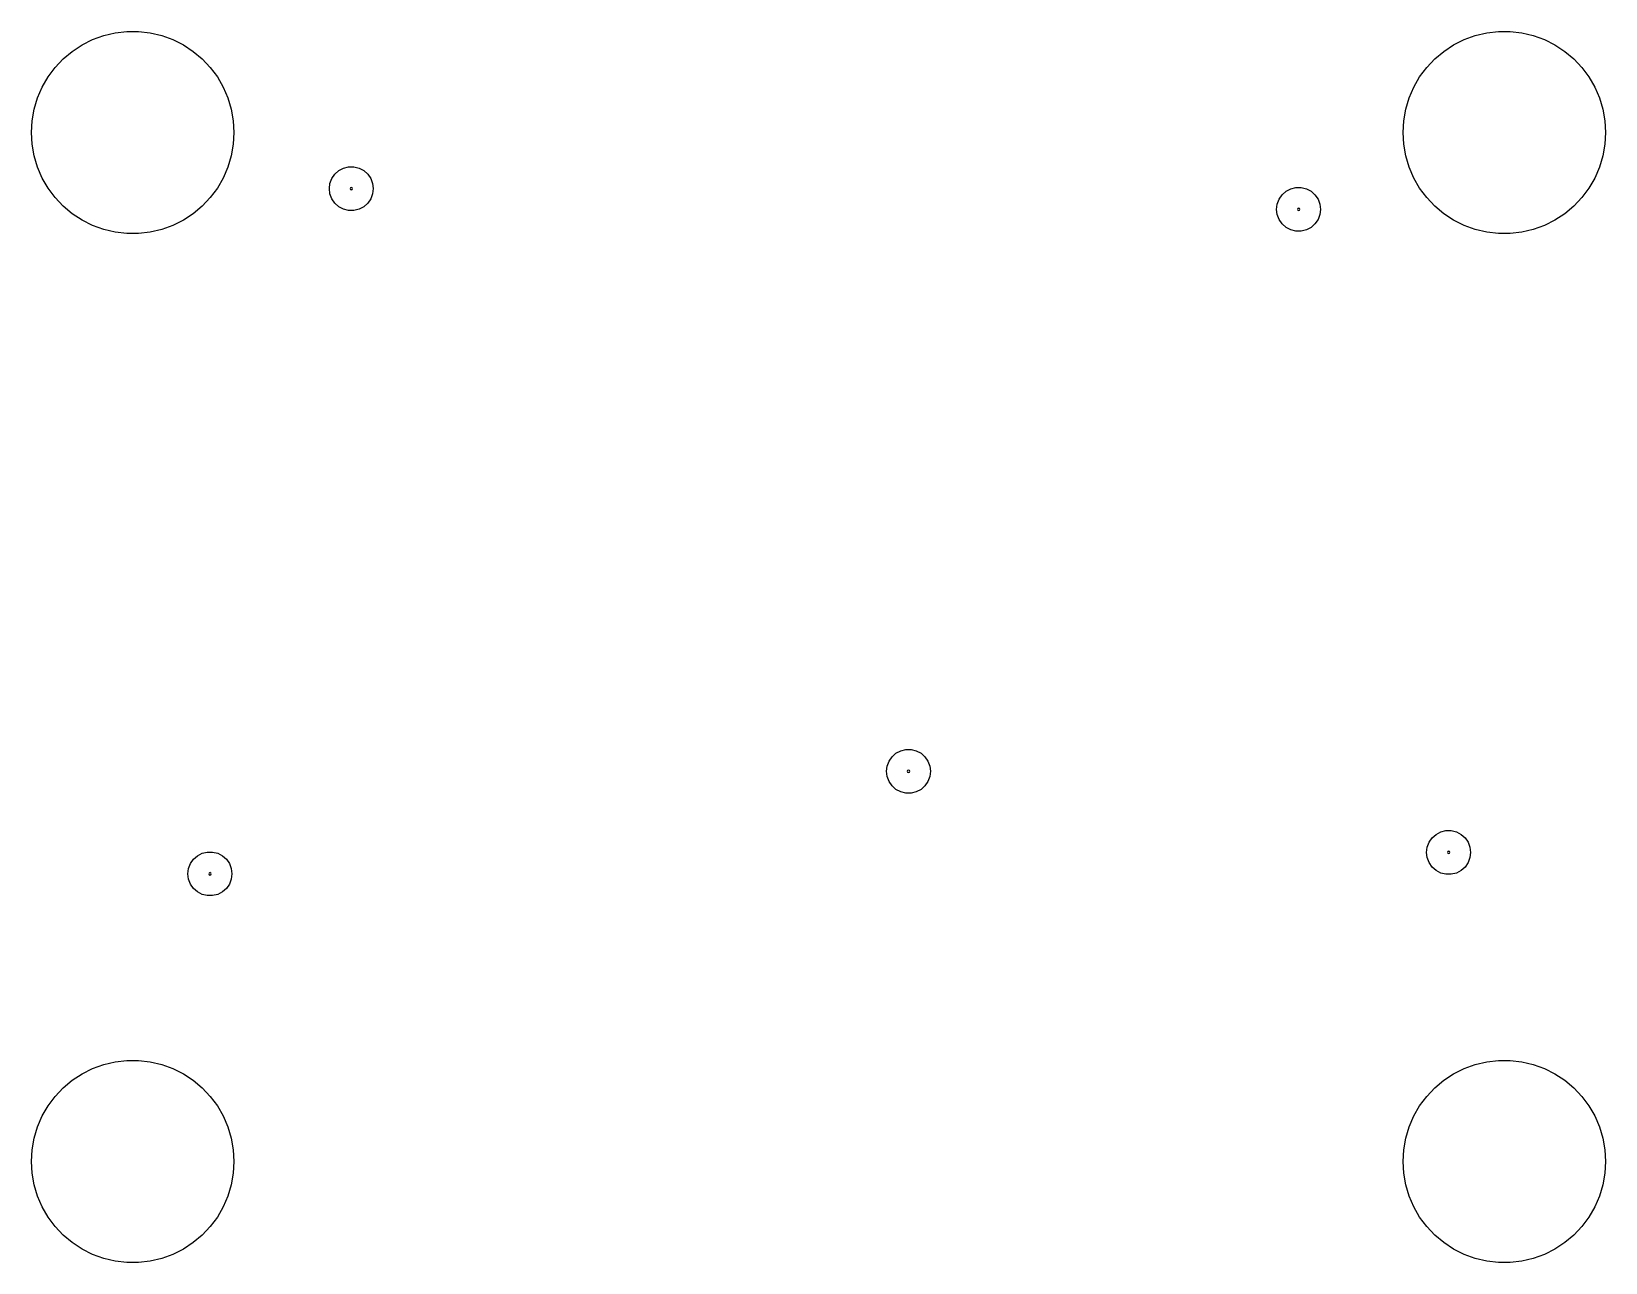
# Model space of a CAD drawing. Extents: x 0.08 to 1.92, y 0.08 to 1.52.
import ezdxf

# ---------------------------------------------------------------- set-up
doc = ezdxf.new("R2010")
doc.units = 0
doc.header["$MEASUREMENT"] = 0
doc.layers.add('BLACK', color=7, linetype='CONTINUOUS')

msp = doc.modelspace()

# ---------------------------------------------------------------- linework, layer by layer
at = {"layer": 'BLACK', "linetype": 'CONTINUOUS'}
for p, q in [((0.1409, 1.5023), (0.1532, 1.5085)), ((0.1532, 1.5085), (0.1661, 1.5131)), ((0.1661, 1.5131), (0.1795, 1.5163)), ((0.1795, 1.5163), (0.1931, 1.5179)), ((0.1931, 1.5179), (0.2069, 1.5179)), ((0.2069, 1.5179), (0.2205, 1.5163)), ((0.2205, 1.5163), (0.2339, 1.5131)), ((0.2339, 1.5131), (0.2468, 1.5085)), ((0.2468, 1.5085), (0.2591, 1.5023)), ((1.7409, 1.5023), (1.7532, 1.5085)), ((1.7532, 1.5085), (1.7661, 1.5131)), ((1.7661, 1.5131), (1.7795, 1.5163)), ((1.7795, 1.5163), (1.7931, 1.5179)), ((1.7931, 1.5179), (1.8069, 1.5179)), ((1.8069, 1.5179), (1.8205, 1.5163)), ((1.8205, 1.5163), (1.8339, 1.5131)), ((1.8339, 1.5131), (1.8468, 1.5085)), ((1.8468, 1.5085), (1.8591, 1.5023)), ((0.1189, 1.4859), (0.1295, 1.4947)), ((0.1295, 1.4947), (0.1409, 1.5023)), ((0.2591, 1.5023), (0.2705, 1.4947)), ((0.2705, 1.4947), (0.2811, 1.4859)), ((1.7189, 1.4859), (1.7295, 1.4947)), ((1.7295, 1.4947), (1.7409, 1.5023)), ((1.8591, 1.5023), (1.8705, 1.4947)), ((1.8705, 1.4947), (1.8811, 1.4859)), ((0.1013, 1.4649), (0.1095, 1.4759)), ((0.1095, 1.4759), (0.1189, 1.4859)), ((0.2811, 1.4859), (0.2905, 1.4759)), ((0.2905, 1.4759), (0.2987, 1.4649)), ((1.7013, 1.4649), (1.7095, 1.4759)), ((1.7095, 1.4759), (1.7189, 1.4859)), ((1.8811, 1.4859), (1.8905, 1.4759)), ((1.8905, 1.4759), (1.8987, 1.4649)), ((0.089, 1.4404), (0.0945, 1.453)), ((0.0945, 1.453), (0.1013, 1.4649)), ((0.2987, 1.4649), (0.3055, 1.453)), ((0.3055, 1.453), (0.311, 1.4404)), ((1.689, 1.4404), (1.6945, 1.453)), ((1.6945, 1.453), (1.7013, 1.4649)), ((1.8987, 1.4649), (1.9055, 1.453)), ((1.9055, 1.453), (1.911, 1.4404)), ((0.0851, 1.4272), (0.089, 1.4404)), ((0.311, 1.4404), (0.3149, 1.4272)), ((1.6851, 1.4272), (1.689, 1.4404)), ((1.911, 1.4404), (1.9149, 1.4272)), ((0.0827, 1.4137), (0.0851, 1.4272)), ((0.3149, 1.4272), (0.3173, 1.4137)), ((1.6827, 1.4137), (1.6851, 1.4272)), ((1.9149, 1.4272), (1.9173, 1.4137)), ((0.0819, 1.4), (0.0827, 1.4137)), ((0.0827, 1.3863), (0.0819, 1.4)), ((0.3173, 1.4137), (0.3181, 1.4)), ((0.3181, 1.4), (0.3173, 1.3863)), ((1.6819, 1.4), (1.6827, 1.4137)), ((1.6827, 1.3863), (1.6819, 1.4)), ((1.9173, 1.4137), (1.9181, 1.4)), ((1.9181, 1.4), (1.9173, 1.3863)), ((0.0851, 1.3728), (0.0827, 1.3863)), ((0.3173, 1.3863), (0.3149, 1.3728)), ((1.6851, 1.3728), (1.6827, 1.3863)), ((1.9173, 1.3863), (1.9149, 1.3728)), ((0.089, 1.3596), (0.0851, 1.3728)), ((0.0945, 1.347), (0.089, 1.3596)), ((0.311, 1.3596), (0.3055, 1.347)), ((0.3149, 1.3728), (0.311, 1.3596)), ((0.4459, 1.3586), (0.4519, 1.36)), ((0.4519, 1.36), (0.4581, 1.36)), ((0.4581, 1.36), (0.4641, 1.3586)), ((1.689, 1.3596), (1.6851, 1.3728)), ((1.6945, 1.347), (1.689, 1.3596)), ((1.911, 1.3596), (1.9055, 1.347)), ((1.9149, 1.3728), (1.911, 1.3596)), ((0.1013, 1.3351), (0.0945, 1.347)), ((0.3055, 1.347), (0.2987, 1.3351)), ((0.4294, 1.3346), (0.4301, 1.3407)), ((0.4301, 1.3407), (0.4323, 1.3465)), ((0.4323, 1.3465), (0.4358, 1.3516)), ((0.4358, 1.3516), (0.4404, 1.3557)), ((0.4404, 1.3557), (0.4459, 1.3586)), ((0.4641, 1.3586), (0.4696, 1.3557)), ((0.4696, 1.3557), (0.4742, 1.3516)), ((0.4742, 1.3516), (0.4777, 1.3465)), ((0.4777, 1.3465), (0.4799, 1.3407)), ((0.4799, 1.3407), (0.4806, 1.3346)), ((1.7013, 1.3351), (1.6945, 1.347)), ((1.9055, 1.347), (1.8987, 1.3351)), ((0.1095, 1.3241), (0.1013, 1.3351)), ((0.1189, 1.3141), (0.1095, 1.3241)), ((0.2905, 1.3241), (0.2811, 1.3141)), ((0.2987, 1.3351), (0.2905, 1.3241)), ((0.4301, 1.3285), (0.4294, 1.3346)), ((0.4323, 1.3227), (0.4301, 1.3285)), ((0.4358, 1.3176), (0.4323, 1.3227)), ((0.454, 1.3356), (0.4536, 1.3346)), ((0.4536, 1.3346), (0.454, 1.3336)), ((0.455, 1.336), (0.454, 1.3356)), ((0.454, 1.3336), (0.455, 1.3332)), ((0.456, 1.3356), (0.455, 1.336)), ((0.455, 1.3332), (0.456, 1.3336)), ((0.4564, 1.3346), (0.456, 1.3356)), ((0.456, 1.3336), (0.4564, 1.3346)), ((0.4777, 1.3227), (0.4742, 1.3176)), ((0.4799, 1.3285), (0.4777, 1.3227)), ((0.4806, 1.3346), (0.4799, 1.3285)), ((1.5351, 1.3165), (1.5373, 1.3223)), ((1.5373, 1.3223), (1.5408, 1.3274)), ((1.5408, 1.3274), (1.5454, 1.3315)), ((1.5454, 1.3315), (1.5509, 1.3344)), ((1.5509, 1.3344), (1.5569, 1.3358)), ((1.5569, 1.3358), (1.5631, 1.3358)), ((1.5631, 1.3358), (1.5691, 1.3344)), ((1.5691, 1.3344), (1.5746, 1.3315)), ((1.5746, 1.3315), (1.5792, 1.3274)), ((1.5792, 1.3274), (1.5827, 1.3223)), ((1.5827, 1.3223), (1.5849, 1.3165)), ((1.7095, 1.3241), (1.7013, 1.3351)), ((1.7189, 1.3141), (1.7095, 1.3241)), ((1.8905, 1.3241), (1.8811, 1.3141)), ((1.8987, 1.3351), (1.8905, 1.3241)), ((0.1295, 1.3053), (0.1189, 1.3141)), ((0.1409, 1.2977), (0.1295, 1.3053)), ((0.2705, 1.3053), (0.2591, 1.2977)), ((0.2811, 1.3141), (0.2705, 1.3053)), ((0.4404, 1.3135), (0.4358, 1.3176)), ((0.4459, 1.3106), (0.4404, 1.3135)), ((0.4519, 1.3092), (0.4459, 1.3106)), ((0.4581, 1.3092), (0.4519, 1.3092)), ((0.4641, 1.3106), (0.4581, 1.3092)), ((0.4696, 1.3135), (0.4641, 1.3106)), ((0.4742, 1.3176), (0.4696, 1.3135)), ((1.5344, 1.3104), (1.5351, 1.3165)), ((1.5351, 1.3043), (1.5344, 1.3104)), ((1.5373, 1.2985), (1.5351, 1.3043)), ((1.559, 1.3114), (1.5586, 1.3104)), ((1.5586, 1.3104), (1.559, 1.3094)), ((1.56, 1.3118), (1.559, 1.3114)), ((1.559, 1.3094), (1.56, 1.309)), ((1.561, 1.3114), (1.56, 1.3118)), ((1.56, 1.309), (1.561, 1.3094)), ((1.5614, 1.3104), (1.561, 1.3114)), ((1.561, 1.3094), (1.5614, 1.3104)), ((1.5849, 1.3043), (1.5827, 1.2985)), ((1.5849, 1.3165), (1.5856, 1.3104)), ((1.5856, 1.3104), (1.5849, 1.3043)), ((1.7295, 1.3053), (1.7189, 1.3141)), ((1.7409, 1.2977), (1.7295, 1.3053)), ((1.8705, 1.3053), (1.8591, 1.2977)), ((1.8811, 1.3141), (1.8705, 1.3053)), ((0.1532, 1.2915), (0.1409, 1.2977)), ((0.1661, 1.2869), (0.1532, 1.2915)), ((0.1795, 1.2837), (0.1661, 1.2869)), ((0.2339, 1.2869), (0.2205, 1.2837)), ((0.2468, 1.2915), (0.2339, 1.2869)), ((0.2591, 1.2977), (0.2468, 1.2915)), ((1.5408, 1.2934), (1.5373, 1.2985)), ((1.5454, 1.2893), (1.5408, 1.2934)), ((1.5509, 1.2864), (1.5454, 1.2893)), ((1.5569, 1.285), (1.5509, 1.2864)), ((1.5691, 1.2864), (1.5631, 1.285)), ((1.5746, 1.2893), (1.5691, 1.2864)), ((1.5792, 1.2934), (1.5746, 1.2893)), ((1.5827, 1.2985), (1.5792, 1.2934)), ((1.7532, 1.2915), (1.7409, 1.2977)), ((1.7661, 1.2869), (1.7532, 1.2915)), ((1.7795, 1.2837), (1.7661, 1.2869)), ((1.8339, 1.2869), (1.8205, 1.2837)), ((1.8468, 1.2915), (1.8339, 1.2869)), ((1.8591, 1.2977), (1.8468, 1.2915)), ((0.1931, 1.2821), (0.1795, 1.2837)), ((0.2069, 1.2821), (0.1931, 1.2821)), ((0.2205, 1.2837), (0.2069, 1.2821)), ((1.5631, 1.285), (1.5569, 1.285)), ((1.7931, 1.2821), (1.7795, 1.2837)), ((1.8069, 1.2821), (1.7931, 1.2821)), ((1.8205, 1.2837), (1.8069, 1.2821)), ((1.0959, 0.679), (1.1019, 0.6804)), ((1.1019, 0.6804), (1.1081, 0.6804)), ((1.1081, 0.6804), (1.1141, 0.679)), ((1.0794, 0.655), (1.0801, 0.6611)), ((1.0801, 0.6611), (1.0823, 0.6669)), ((1.0823, 0.6669), (1.0858, 0.672)), ((1.0858, 0.672), (1.0904, 0.6761)), ((1.0904, 0.6761), (1.0959, 0.679)), ((1.1141, 0.679), (1.1196, 0.6761)), ((1.1196, 0.6761), (1.1242, 0.672)), ((1.1242, 0.672), (1.1277, 0.6669)), ((1.1277, 0.6669), (1.1299, 0.6611)), ((1.1299, 0.6611), (1.1306, 0.655)), ((1.0801, 0.6489), (1.0794, 0.655)), ((1.0823, 0.6431), (1.0801, 0.6489)), ((1.0858, 0.638), (1.0823, 0.6431)), ((1.104, 0.656), (1.1036, 0.655)), ((1.1036, 0.655), (1.104, 0.654)), ((1.105, 0.6564), (1.104, 0.656)), ((1.104, 0.654), (1.105, 0.6536)), ((1.106, 0.656), (1.105, 0.6564)), ((1.105, 0.6536), (1.106, 0.654)), ((1.1064, 0.655), (1.106, 0.656)), ((1.106, 0.654), (1.1064, 0.655)), ((1.1277, 0.6431), (1.1242, 0.638)), ((1.1299, 0.6489), (1.1277, 0.6431)), ((1.1306, 0.655), (1.1299, 0.6489)), ((1.0904, 0.6339), (1.0858, 0.638)), ((1.0959, 0.631), (1.0904, 0.6339)), ((1.1019, 0.6296), (1.0959, 0.631)), ((1.1081, 0.6296), (1.1019, 0.6296)), ((1.1141, 0.631), (1.1081, 0.6296)), ((1.1196, 0.6339), (1.1141, 0.631)), ((1.1242, 0.638), (1.1196, 0.6339)), ((1.7101, 0.5665), (1.7123, 0.5723)), ((1.7123, 0.5723), (1.7158, 0.5774)), ((1.7158, 0.5774), (1.7204, 0.5815)), ((1.7204, 0.5815), (1.7259, 0.5844)), ((1.7259, 0.5844), (1.7319, 0.5858)), ((1.7319, 0.5858), (1.7381, 0.5858)), ((1.7381, 0.5858), (1.7441, 0.5844)), ((1.7441, 0.5844), (1.7496, 0.5815)), ((1.7496, 0.5815), (1.7542, 0.5774)), ((1.7542, 0.5774), (1.7577, 0.5723)), ((1.7577, 0.5723), (1.7599, 0.5665)), ((0.2673, 0.5473), (0.2708, 0.5524)), ((0.2708, 0.5524), (0.2754, 0.5565)), ((0.2754, 0.5565), (0.2809, 0.5594)), ((0.2809, 0.5594), (0.2869, 0.5608)), ((0.2869, 0.5608), (0.2931, 0.5608)), ((0.2931, 0.5608), (0.2991, 0.5594)), ((0.2991, 0.5594), (0.3046, 0.5565)), ((0.3046, 0.5565), (0.3092, 0.5524)), ((0.3092, 0.5524), (0.3127, 0.5473)), ((1.7094, 0.5604), (1.7101, 0.5665)), ((1.7101, 0.5543), (1.7094, 0.5604)), ((1.7123, 0.5485), (1.7101, 0.5543)), ((1.734, 0.5614), (1.7336, 0.5604)), ((1.7336, 0.5604), (1.734, 0.5594)), ((1.735, 0.5618), (1.734, 0.5614)), ((1.734, 0.5594), (1.735, 0.559)), ((1.736, 0.5614), (1.735, 0.5618)), ((1.735, 0.559), (1.736, 0.5594)), ((1.7364, 0.5604), (1.736, 0.5614)), ((1.736, 0.5594), (1.7364, 0.5604)), ((1.7599, 0.5543), (1.7577, 0.5485)), ((1.7599, 0.5665), (1.7606, 0.5604)), ((1.7606, 0.5604), (1.7599, 0.5543)), ((0.2644, 0.5354), (0.2651, 0.5415)), ((0.2651, 0.5293), (0.2644, 0.5354)), ((0.2651, 0.5415), (0.2673, 0.5473)), ((0.289, 0.5364), (0.2886, 0.5354)), ((0.2886, 0.5354), (0.289, 0.5344)), ((0.29, 0.5368), (0.289, 0.5364)), ((0.289, 0.5344), (0.29, 0.534)), ((0.291, 0.5364), (0.29, 0.5368)), ((0.29, 0.534), (0.291, 0.5344)), ((0.2914, 0.5354), (0.291, 0.5364)), ((0.291, 0.5344), (0.2914, 0.5354)), ((0.3127, 0.5473), (0.3149, 0.5415)), ((0.3149, 0.5415), (0.3156, 0.5354)), ((0.3156, 0.5354), (0.3149, 0.5293)), ((1.7158, 0.5434), (1.7123, 0.5485)), ((1.7204, 0.5393), (1.7158, 0.5434)), ((1.7259, 0.5364), (1.7204, 0.5393)), ((1.7319, 0.535), (1.7259, 0.5364)), ((1.7381, 0.535), (1.7319, 0.535)), ((1.7441, 0.5364), (1.7381, 0.535)), ((1.7496, 0.5393), (1.7441, 0.5364)), ((1.7542, 0.5434), (1.7496, 0.5393)), ((1.7577, 0.5485), (1.7542, 0.5434)), ((0.2673, 0.5235), (0.2651, 0.5293)), ((0.2708, 0.5184), (0.2673, 0.5235)), ((0.2754, 0.5143), (0.2708, 0.5184)), ((0.2809, 0.5114), (0.2754, 0.5143)), ((0.3046, 0.5143), (0.2991, 0.5114)), ((0.3092, 0.5184), (0.3046, 0.5143)), ((0.3127, 0.5235), (0.3092, 0.5184)), ((0.3149, 0.5293), (0.3127, 0.5235)), ((0.2869, 0.51), (0.2809, 0.5114)), ((0.2931, 0.51), (0.2869, 0.51)), ((0.2991, 0.5114), (0.2931, 0.51)), ((0.1532, 0.3085), (0.1661, 0.3131)), ((0.1661, 0.3131), (0.1795, 0.3163)), ((0.1795, 0.3163), (0.1931, 0.3179)), ((0.1931, 0.3179), (0.2069, 0.3179)), ((0.2069, 0.3179), (0.2205, 0.3163)), ((0.2205, 0.3163), (0.2339, 0.3131)), ((0.2339, 0.3131), (0.2468, 0.3085)), ((1.7532, 0.3085), (1.7661, 0.3131)), ((1.7661, 0.3131), (1.7795, 0.3163)), ((1.7795, 0.3163), (1.7931, 0.3179)), ((1.7931, 0.3179), (1.8069, 0.3179)), ((1.8069, 0.3179), (1.8205, 0.3163)), ((1.8205, 0.3163), (1.8339, 0.3131)), ((1.8339, 0.3131), (1.8468, 0.3085)), ((0.1189, 0.2859), (0.1295, 0.2947)), ((0.1295, 0.2947), (0.1409, 0.3023)), ((0.1409, 0.3023), (0.1532, 0.3085)), ((0.2468, 0.3085), (0.2591, 0.3023)), ((0.2591, 0.3023), (0.2705, 0.2947)), ((0.2705, 0.2947), (0.2811, 0.2859)), ((1.7189, 0.2859), (1.7295, 0.2947)), ((1.7295, 0.2947), (1.7409, 0.3023)), ((1.7409, 0.3023), (1.7532, 0.3085)), ((1.8468, 0.3085), (1.8591, 0.3023)), ((1.8591, 0.3023), (1.8705, 0.2947)), ((1.8705, 0.2947), (1.8811, 0.2859)), ((0.1013, 0.2649), (0.1095, 0.2759)), ((0.1095, 0.2759), (0.1189, 0.2859)), ((0.2811, 0.2859), (0.2905, 0.2759)), ((0.2905, 0.2759), (0.2987, 0.2649)), ((1.7013, 0.2649), (1.7095, 0.2759)), ((1.7095, 0.2759), (1.7189, 0.2859)), ((1.8811, 0.2859), (1.8905, 0.2759)), ((1.8905, 0.2759), (1.8987, 0.2649)), ((0.0945, 0.253), (0.1013, 0.2649)), ((0.2987, 0.2649), (0.3055, 0.253)), ((1.6945, 0.253), (1.7013, 0.2649)), ((1.8987, 0.2649), (1.9055, 0.253)), ((0.0851, 0.2272), (0.089, 0.2404)), ((0.089, 0.2404), (0.0945, 0.253)), ((0.3055, 0.253), (0.311, 0.2404)), ((0.311, 0.2404), (0.3149, 0.2272)), ((1.6851, 0.2272), (1.689, 0.2404)), ((1.689, 0.2404), (1.6945, 0.253)), ((1.9055, 0.253), (1.911, 0.2404)), ((1.911, 0.2404), (1.9149, 0.2272)), ((0.0827, 0.2137), (0.0851, 0.2272)), ((0.3149, 0.2272), (0.3173, 0.2137)), ((1.6827, 0.2137), (1.6851, 0.2272)), ((1.9149, 0.2272), (1.9173, 0.2137)), ((0.0819, 0.2), (0.0827, 0.2137)), ((0.3173, 0.2137), (0.3181, 0.2)), ((1.6819, 0.2), (1.6827, 0.2137)), ((1.9173, 0.2137), (1.9181, 0.2)), ((0.0827, 0.1863), (0.0819, 0.2)), ((0.0851, 0.1728), (0.0827, 0.1863)), ((0.3173, 0.1863), (0.3149, 0.1728)), ((0.3181, 0.2), (0.3173, 0.1863)), ((1.6827, 0.1863), (1.6819, 0.2)), ((1.6851, 0.1728), (1.6827, 0.1863)), ((1.9173, 0.1863), (1.9149, 0.1728)), ((1.9181, 0.2), (1.9173, 0.1863)), ((0.089, 0.1596), (0.0851, 0.1728)), ((0.3149, 0.1728), (0.311, 0.1596)), ((1.689, 0.1596), (1.6851, 0.1728)), ((1.9149, 0.1728), (1.911, 0.1596)), ((0.0945, 0.147), (0.089, 0.1596)), ((0.1013, 0.1351), (0.0945, 0.147)), ((0.3055, 0.147), (0.2987, 0.1351)), ((0.311, 0.1596), (0.3055, 0.147)), ((1.6945, 0.147), (1.689, 0.1596)), ((1.7013, 0.1351), (1.6945, 0.147)), ((1.9055, 0.147), (1.8987, 0.1351)), ((1.911, 0.1596), (1.9055, 0.147)), ((0.1095, 0.1241), (0.1013, 0.1351)), ((0.2987, 0.1351), (0.2905, 0.1241)), ((1.7095, 0.1241), (1.7013, 0.1351)), ((1.8987, 0.1351), (1.8905, 0.1241)), ((0.1189, 0.1141), (0.1095, 0.1241)), ((0.1295, 0.1053), (0.1189, 0.1141)), ((0.2811, 0.1141), (0.2705, 0.1053)), ((0.2905, 0.1241), (0.2811, 0.1141)), ((1.7189, 0.1141), (1.7095, 0.1241)), ((1.7295, 0.1053), (1.7189, 0.1141)), ((1.8811, 0.1141), (1.8705, 0.1053)), ((1.8905, 0.1241), (1.8811, 0.1141)), ((0.1409, 0.0977), (0.1295, 0.1053)), ((0.1532, 0.0915), (0.1409, 0.0977)), ((0.2591, 0.0977), (0.2468, 0.0915)), ((0.2705, 0.1053), (0.2591, 0.0977)), ((1.7409, 0.0977), (1.7295, 0.1053)), ((1.7532, 0.0915), (1.7409, 0.0977)), ((1.8591, 0.0977), (1.8468, 0.0915)), ((1.8705, 0.1053), (1.8591, 0.0977)), ((0.1661, 0.0869), (0.1532, 0.0915)), ((0.1795, 0.0837), (0.1661, 0.0869)), ((0.1931, 0.0821), (0.1795, 0.0837)), ((0.2069, 0.0821), (0.1931, 0.0821)), ((0.2205, 0.0837), (0.2069, 0.0821)), ((0.2339, 0.0869), (0.2205, 0.0837)), ((0.2468, 0.0915), (0.2339, 0.0869)), ((1.7661, 0.0869), (1.7532, 0.0915)), ((1.7795, 0.0837), (1.7661, 0.0869)), ((1.7931, 0.0821), (1.7795, 0.0837)), ((1.8069, 0.0821), (1.7931, 0.0821)), ((1.8205, 0.0837), (1.8069, 0.0821)), ((1.8339, 0.0869), (1.8205, 0.0837)), ((1.8468, 0.0915), (1.8339, 0.0869))]:
    msp.add_line(p, q, dxfattribs=at)

doc.saveas('drawing.dxf')
